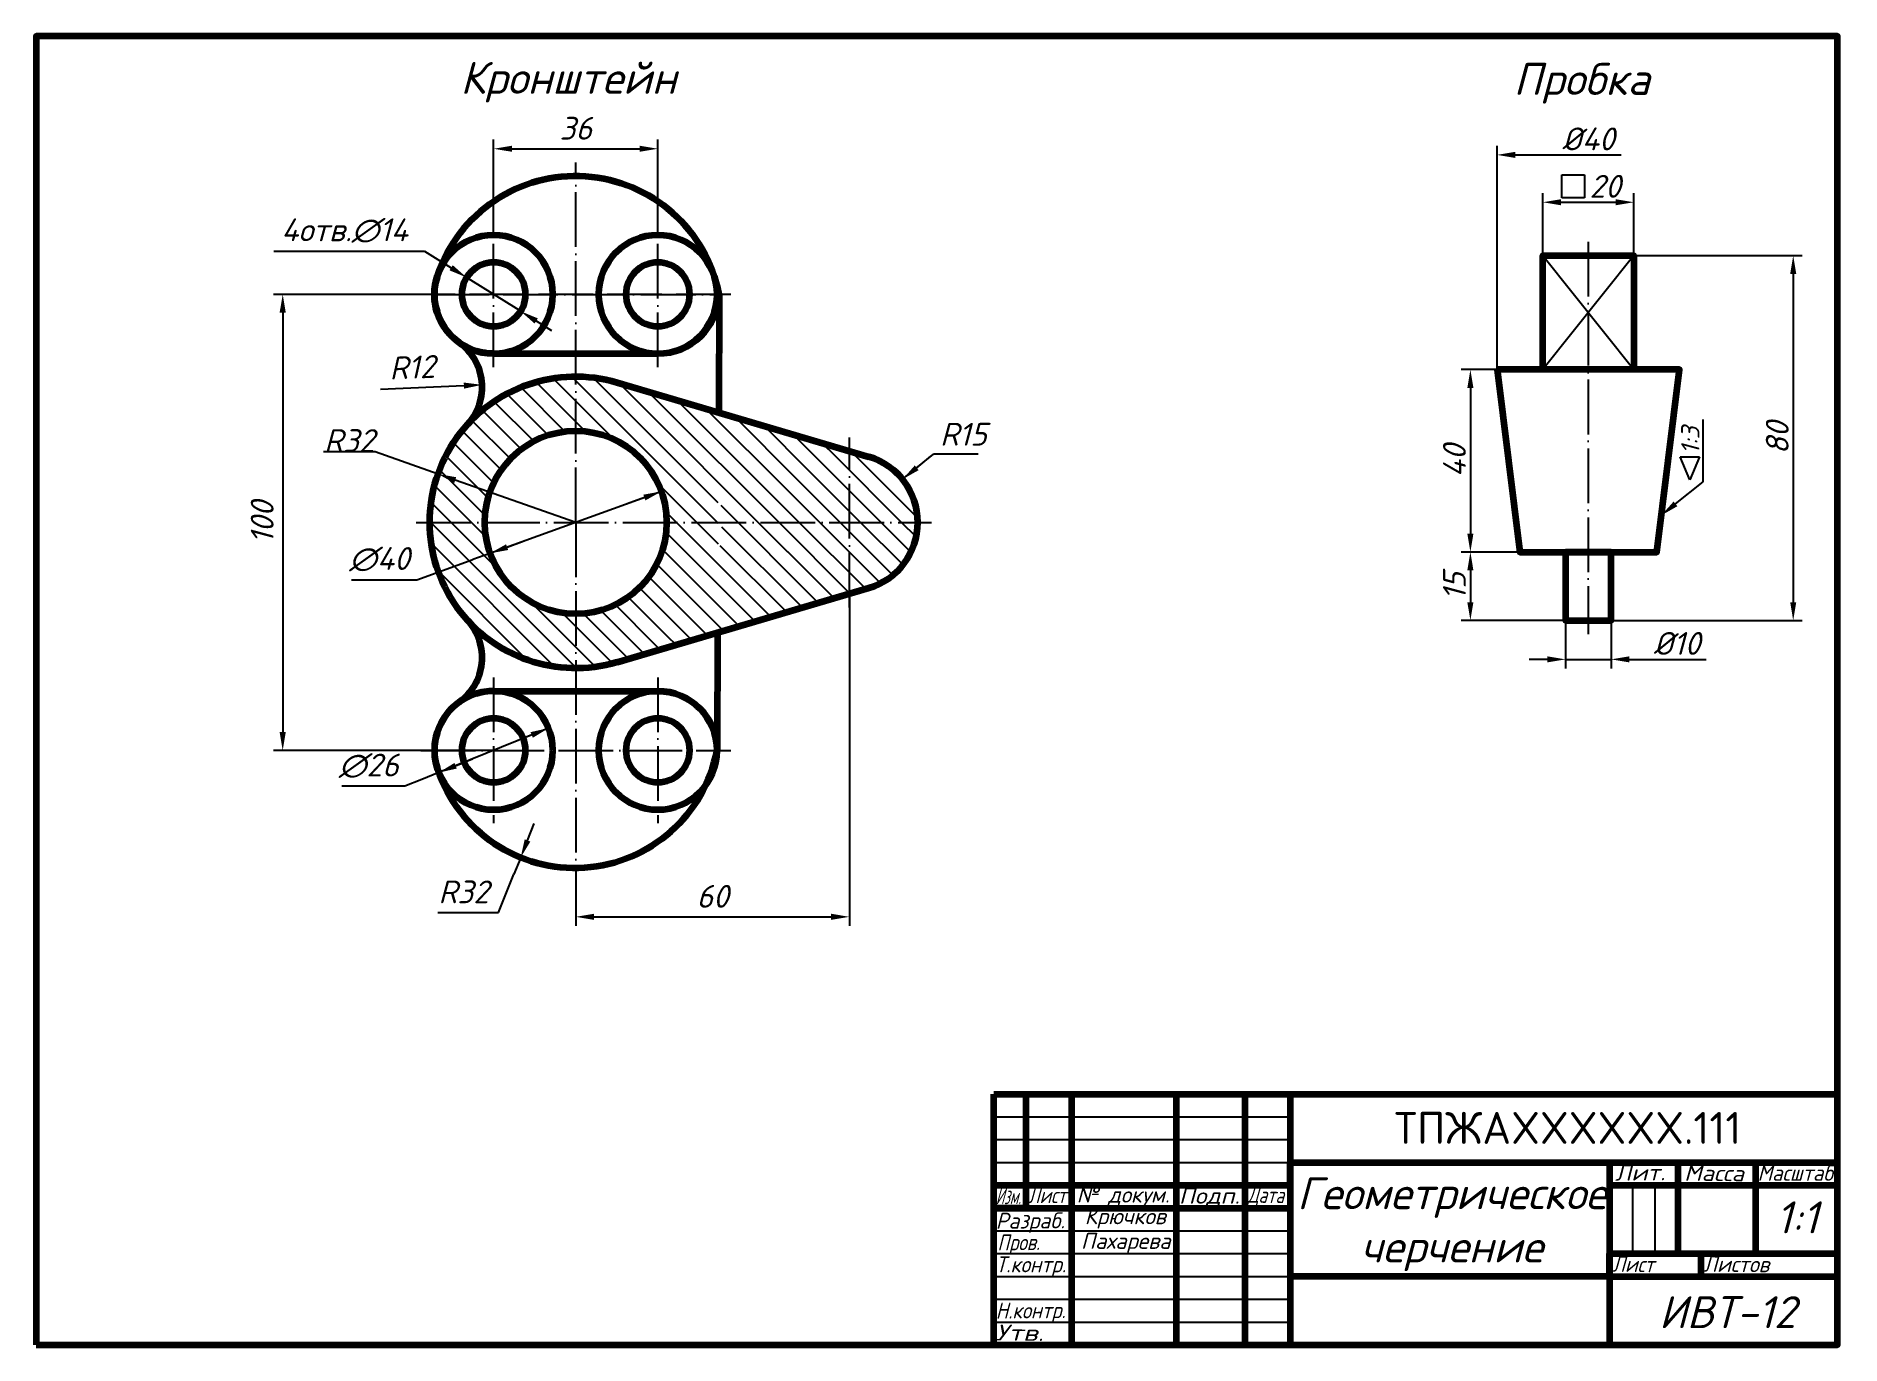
# Paper-space layout 'Лист1' of a CAD drawing. Header units: millimetres. Extents: x 20 to 416, y 5 to 292.
import ezdxf
from ezdxf import colors
from ezdxf.entities.mleader import LeaderData, LeaderLine
from ezdxf.enums import TextEntityAlignment as Align
from ezdxf.math import Vec2, Vec3

# ---------------------------------------------------------------- set-up
doc = ezdxf.new("R2010")
doc.units = ezdxf.units.MM
doc.header["$LTSCALE"] = 0.5
doc.linetypes.add('ACAD_ISO04W100', pattern=[30, 24, -3, 0, -3])
for name, color, linetype in [('Оси', 7, 'ACAD_ISO04W100'), ('Размеры', 7, 'Continuous'), ('Текст', 7, 'Continuous'), ('Тонкие', 7, 'Continuous'), ('Штриховка', 7, 'Continuous')]:
    doc.layers.add(name, color=color, linetype=linetype)
doc.layers.add('Толстые', color=1, linetype='Continuous', lineweight=100)
doc.styles.add('Наклонный', font='isocpeur.ttf', dxfattribs={"oblique": 15})
doc.styles.add('Прямой', font='isocpeur.ttf', dxfattribs={"height": 7})
doc.dimstyles.new('ГОСТ', dxfattribs={"dimtxt": 5, "dimasz": 4, "dimexe": 2, "dimexo": 0, "dimgap": 0, "dimtad": 1, "dimtxsty": 'Наклонный', "dimcen": 0, "dimadec": 0, "dimazin": 0, "dimtfac": 1, "dimtmove": 0, "dimatfit": 3, "dimfxl": 1, "dimarcsym": 0})
doc.dimstyles.new('Копия ГОСТ', dxfattribs={"dimtxt": 5, "dimasz": 4, "dimexe": 2, "dimexo": 0, "dimgap": 0, "dimtad": 1, "dimtoh": 1, "dimtxsty": 'Наклонный', "dimcen": 0, "dimadec": 0, "dimazin": 0, "dimtfac": 1, "dimtmove": 0, "dimatfit": 2, "dimfxl": 1, "dimarcsym": 0})

# ---------------------------------------------------------------- blocks, each defined once
blk = doc.blocks.new('Основная надпись форма1')
at = {"layer": 'Толстые'}
for p, q in [((0, 0), (0, 55)), ((0, 55), (185, 55)), ((0, 55), (7, 55)), ((7, 55), (17, 55)), ((7, 55), (7, 30)), ((17, 55), (17, 0)), ((17, 55), (40, 55)), ((40, 55), (40, 0)), ((40, 55), (55, 55)), ((55, 55), (55, 0)), ((55, 55), (65, 55)), ((65, 55), (65, 0)), ((65, 35), (65, 40)), ((65, 40), (135, 40)), ((135, 40), (150, 40)), ((135, 40), (135, 15)), ((135, 40), (135, 35)), ((150, 40), (167, 40)), ((150, 40), (150, 20)), ((167, 40), (185, 40)), ((167, 40), (167, 20)), ((0, 30), (0, 35)), ((0, 35), (65, 35)), ((135, 35), (185, 35)), ((7, 30), (0, 30)), ((0, 30), (65, 30)), ((135, 15), (135, 20)), ((135, 20), (185, 20)), ((150, 20), (155, 20)), ((155, 20), (155, 15)), ((135, 15), (65, 15)), ((135, 15), (135, 0)), ((135, 15), (185, 15))]:
    blk.add_line(p, q, dxfattribs=at)
blk.add_lwpolyline([(-210, 0), (185, 0), (185, 287), (-210, 287)], close=True, dxfattribs=at)
at = {"layer": 'Тонкие'}
for p, q in [((0, 50), (65, 50)), ((0, 45), (65, 45)), ((0, 40), (65, 40)), ((140, 35), (140, 20)), ((145, 20), (145, 35)), ((0, 25), (65, 25)), ((0, 20), (65, 20)), ((0, 15), (65, 15)), ((0, 10), (65, 10)), ((0, 5), (65, 5))]:
    blk.add_line(p, q, dxfattribs=at)
at = {"layer": 'Текст', "style": 'Наклонный', "oblique": 15}
for s, width, p, p2 in [('Изм.', 0.617328, (0.41, 30.83), (5.92, 30.83)), ('Лист', 0.792923, (7.51, 31.07), (15.83, 31.07)), ('Т.контр.', 0.864259, (0.41, 15.9), (15.83, 15.9))]:
    blk.add_text(s, height=3.5, dxfattribs=dict(at, width=width)).set_placement(p, p2, align=Align.FIT)
for s, rotation, width, p, p2 in [('Разраб.', 0.4617, 0.913241, (0.41, 25.44), (15.59, 25.56)), ('Пров.', 0.7533, 0.830892, (0.78, 20.67), (10.08, 20.79)), ('Н.контр.', 0.4581, 0.857427, (0.41, 5.74), (15.71, 5.86)), ('Утв.', 359.3342, 1.114313, (0.41, 0.97), (10.94, 0.85))]:
    blk.add_text(s, height=3.5, rotation=rotation, dxfattribs=dict(at, width=width)).set_placement(p, p2, align=Align.FIT)
at = {"layer": 'Тонкие', "style": 'Наклонный', "oblique": 15}
for s, rotation, width, p, p2 in [('Лит.', 0.6362, 1.166135, (136.19, 35.98), (147.21, 36.1)), ('Масса', 359.4649, 1.011683, (151.35, 35.98), (164.45, 35.85)), ('Дата', 359.1192, 0.668851, (55.63, 31.19), (63.59, 31.07)), ('Лист', 359.2366, 0.874625, (135.58, 16.02), (144.76, 15.9)), ('Листов', 359.5148, 0.938185, (155.53, 16.02), (169.98, 15.9))]:
    blk.add_text(s, height=3.5, rotation=rotation, dxfattribs=dict(at, width=width)).set_placement(p, p2, align=Align.FIT)
for s, width, p, p2 in [('Масштаб', 0.843314, (167.44, 35.97), (183.97, 35.97)), ('№ докум.', 1.018771, (18.16, 31.19), (38.49, 31.19)), ('Подп.', 1.191571, (40.57, 30.95), (53.91, 30.95))]:
    blk.add_text(s, height=3.5, dxfattribs=dict(at, width=width)).set_placement(p, p2, align=Align.FIT)
blk = doc.blocks.new('*D6')
at = {"layer": 'Defpoints', "color": 0, "transparency": 16777216}
for p in [(340.34, 218.86), (334.48, 178.86), (345.34, 178.86)]:
    blk.add_point(p, dxfattribs=at)
at = {"layer": 'Размеры', "color": 0, "lineweight": -2, "transparency": 16777216}
for p, q in [((340.34, 218.86), (332.48, 218.86)), ((334.48, 214.86), (334.48, 182.86)), ((345.34, 178.86), (332.48, 178.86))]:
    blk.add_line(p, q, dxfattribs=at)
at = {"layer": 'Размеры', "color": 0, "transparency": 16777216}
for points in [[(333.81, 214.86), (335.14, 214.86), (334.48, 218.86)], [(333.81, 182.86), (335.14, 182.86), (334.48, 178.86)]]:
    blk.add_solid(points, dxfattribs=at)
at = {"layer": 'Размеры', "color": 0, "transparency": 16777216, "insert": (330.98, 198.86), "char_height": 5, "attachment_point": 5, "rotation": 90, "style": 'Наклонный'}
blk.add_mtext('40', dxfattribs=at)
blk = doc.blocks.new('*D7')
at = {"layer": 'Defpoints', "color": 0, "transparency": 16777216}
for p in [(345.34, 178.86), (334.48, 163.86), (355.34, 163.86)]:
    blk.add_point(p, dxfattribs=at)
at = {"layer": 'Размеры', "color": 0, "lineweight": -2, "transparency": 16777216}
for p, q in [((345.34, 178.86), (332.48, 178.86)), ((334.48, 174.86), (334.48, 167.86)), ((355.34, 163.86), (332.48, 163.86))]:
    blk.add_line(p, q, dxfattribs=at)
at = {"layer": 'Размеры', "color": 0, "transparency": 16777216}
for points in [[(333.81, 174.86), (335.14, 174.86), (334.48, 178.86)], [(333.81, 167.86), (335.14, 167.86), (334.48, 163.86)]]:
    blk.add_solid(points, dxfattribs=at)
at = {"layer": 'Размеры', "color": 0, "transparency": 16777216, "insert": (330.98, 171.36), "char_height": 5, "attachment_point": 5, "rotation": 90, "style": 'Наклонный'}
blk.add_mtext('15', dxfattribs=at)
blk = doc.blocks.new('*D8')
at = {"layer": 'Defpoints', "color": 0, "transparency": 16777216}
for p in [(370.34, 243.86), (365.34, 163.86), (405.26, 163.86)]:
    blk.add_point(p, dxfattribs=at)
at = {"layer": 'Размеры', "color": 0, "lineweight": -2, "transparency": 16777216}
for p, q in [((370.34, 243.86), (407.26, 243.86)), ((405.26, 239.86), (405.26, 167.86)), ((365.34, 163.86), (407.26, 163.86))]:
    blk.add_line(p, q, dxfattribs=at)
at = {"layer": 'Размеры', "color": 0, "transparency": 16777216}
for points in [[(404.6, 239.86), (405.93, 239.86), (405.26, 243.86)], [(404.6, 167.86), (405.93, 167.86), (405.26, 163.86)]]:
    blk.add_solid(points, dxfattribs=at)
at = {"layer": 'Размеры', "color": 0, "transparency": 16777216, "insert": (401.76, 203.86), "char_height": 5, "attachment_point": 5, "rotation": 90, "style": 'Наклонный'}
blk.add_mtext('80', dxfattribs=at)
blk = doc.blocks.new('*D9')
at = {"layer": 'Defpoints', "color": 0, "transparency": 16777216}
for p in [(380.34, 265.95), (340.34, 218.86), (380.34, 218.86)]:
    blk.add_point(p, dxfattribs=at)
at = {"layer": 'Размеры', "color": 0, "lineweight": -2, "transparency": 16777216}
for p, q in [((340.34, 218.86), (340.34, 267.95)), ((344.34, 265.95), (367.51, 265.95))]:
    blk.add_line(p, q, dxfattribs=at)
at = {"layer": 'Размеры', "color": 0, "transparency": 16777216}
blk.add_solid([(344.34, 266.62), (344.34, 265.28), (340.34, 265.95)], dxfattribs=at)
at = {"layer": 'Размеры', "color": 0, "transparency": 16777216, "insert": (360.34, 269.45), "char_height": 5, "attachment_point": 5, "style": 'Наклонный'}
blk.add_mtext('%%C40', dxfattribs=at)
blk = doc.blocks.new('*D11')
at = {"layer": 'Defpoints', "color": 0, "transparency": 16777216}
for p in [(370.34, 255.56), (350.34, 243.86), (370.34, 243.86)]:
    blk.add_point(p, dxfattribs=at)
at = {"layer": 'Размеры', "color": 0, "lineweight": -2, "transparency": 16777216}
for p, q in [((350.34, 243.86), (350.34, 257.56)), ((370.34, 243.86), (370.34, 257.56)), ((354.34, 255.56), (366.34, 255.56))]:
    blk.add_line(p, q, dxfattribs=at)
at = {"layer": 'Размеры', "color": 0, "transparency": 16777216}
for points in [[(354.34, 256.23), (354.34, 254.9), (350.34, 255.56)], [(366.34, 256.23), (366.34, 254.9), (370.34, 255.56)]]:
    blk.add_solid(points, dxfattribs=at)
at = {"layer": 'Размеры', "color": 0, "transparency": 16777216, "insert": (364.03, 259.06), "char_height": 5, "attachment_point": 5, "style": 'Наклонный'}
blk.add_mtext('20', dxfattribs=at)
blk = doc.blocks.new('*D12')
at = {"layer": 'Defpoints', "color": 0, "transparency": 16777216}
for p in [(355.34, 163.86), (365.34, 163.86), (365.34, 155.32)]:
    blk.add_point(p, dxfattribs=at)
at = {"layer": 'Размеры', "color": 0, "lineweight": -2, "transparency": 16777216}
for p, q in [((355.34, 163.86), (355.34, 153.32)), ((365.34, 163.86), (365.34, 153.32)), ((351.34, 155.32), (347.34, 155.32)), ((355.34, 155.32), (365.34, 155.32)), ((369.34, 155.32), (386.18, 155.32))]:
    blk.add_line(p, q, dxfattribs=at)
at = {"layer": 'Размеры', "color": 0, "transparency": 16777216}
for points in [[(351.34, 155.98), (351.34, 154.65), (355.34, 155.32)], [(369.34, 155.98), (369.34, 154.65), (365.34, 155.32)]]:
    blk.add_solid(points, dxfattribs=at)
at = {"layer": 'Размеры', "color": 0, "transparency": 16777216, "insert": (379.76, 158.82), "char_height": 5, "attachment_point": 5, "style": 'Наклонный'}
blk.add_mtext('%%C10', dxfattribs=at)
blk = doc.blocks.new('*D13')
at = {"layer": 'Defpoints', "color": 0, "transparency": 16777216}
for p in [(156.32, 267.29), (120.32, 248.36), (156.32, 248.36)]:
    blk.add_point(p, dxfattribs=at)
at = {"layer": 'Текст', "color": 0, "lineweight": -2, "transparency": 16777216}
for p, q in [((120.32, 248.36), (120.32, 269.29)), ((156.32, 248.36), (156.32, 269.29)), ((124.32, 267.29), (152.32, 267.29))]:
    blk.add_line(p, q, dxfattribs=at)
at = {"layer": 'Текст', "color": 0, "transparency": 16777216}
for points in [[(124.32, 267.96), (124.32, 266.63), (120.32, 267.29)], [(152.32, 267.96), (152.32, 266.63), (156.32, 267.29)]]:
    blk.add_solid(points, dxfattribs=at)
at = {"layer": 'Текст', "color": 0, "transparency": 16777216, "insert": (138.32, 271.79), "char_height": 5, "attachment_point": 5, "style": 'Наклонный'}
blk.add_mtext('36', dxfattribs=at)
blk = doc.blocks.new('*D16')
at = {"layer": 'Defpoints', "color": 0, "transparency": 16777216}
for p in [(105.81, 215.01), (117.8, 215.52)]:
    blk.add_point(p, dxfattribs=at)
at = {"layer": 'Размеры', "color": 0, "lineweight": -2, "transparency": 16777216}
blk.add_line((95.48, 214.57), (113.8, 215.35), dxfattribs=at)
at = {"layer": 'Размеры', "color": 0, "transparency": 16777216}
blk.add_solid([(113.77, 216.02), (113.83, 214.69), (117.8, 215.52)], dxfattribs=at)
at = {"layer": 'Размеры', "color": 0, "transparency": 16777216, "insert": (102.45, 219.37), "char_height": 5, "attachment_point": 5, "rotation": 2.4558, "style": 'Наклонный'}
blk.add_mtext('R12', dxfattribs=at)
blk = doc.blocks.new('*D21')
at = {"layer": 'Defpoints', "color": 0, "transparency": 16777216}
for p in [(107.32, 235.36), (74.07, 135.36), (120.32, 135.36)]:
    blk.add_point(p, dxfattribs=at)
at = {"layer": 'Размеры', "color": 0, "lineweight": -2, "transparency": 16777216}
for p, q in [((107.32, 235.36), (72.07, 235.36)), ((74.07, 231.36), (74.07, 139.36)), ((120.32, 135.36), (72.07, 135.36))]:
    blk.add_line(p, q, dxfattribs=at)
at = {"layer": 'Размеры', "color": 0, "transparency": 16777216}
for points in [[(73.4, 231.36), (74.74, 231.36), (74.07, 235.36)], [(73.4, 139.36), (74.74, 139.36), (74.07, 135.36)]]:
    blk.add_solid(points, dxfattribs=at)
at = {"layer": 'Размеры', "color": 0, "transparency": 16777216, "insert": (69.57, 185.36), "char_height": 5, "attachment_point": 5, "rotation": 90, "style": 'Наклонный'}
blk.add_mtext('100', dxfattribs=at)
blk = doc.blocks.new('*D22')
at = {"layer": 'Defpoints', "color": 0, "transparency": 16777216}
for p in [(198.32, 169.72), (138.32, 109.45), (198.32, 98.86)]:
    blk.add_point(p, dxfattribs=at)
at = {"layer": 'Размеры', "color": 0, "lineweight": -2, "transparency": 16777216}
for p, q in [((198.32, 169.72), (198.32, 96.86)), ((138.32, 109.45), (138.32, 96.86)), ((142.32, 98.86), (194.32, 98.86))]:
    blk.add_line(p, q, dxfattribs=at)
at = {"layer": 'Размеры', "color": 0, "transparency": 16777216}
for points in [[(142.32, 99.53), (142.32, 98.19), (138.32, 98.86)], [(194.32, 99.53), (194.32, 98.19), (198.32, 98.86)]]:
    blk.add_solid(points, dxfattribs=at)
at = {"layer": 'Размеры', "color": 0, "transparency": 16777216, "insert": (168.32, 103.36), "char_height": 5, "attachment_point": 5, "style": 'Наклонный'}
blk.add_mtext('60', dxfattribs=at)
blk = doc.blocks.new('*D26')
at = {"layer": 'Defpoints', "color": 0, "transparency": 16777216}
for p in [(108.13, 195.96), (138.32, 185.36)]:
    blk.add_point(p, dxfattribs=at)
at = {"layer": 'Размеры', "color": 0, "lineweight": -2, "transparency": 16777216}
for p, q in [((94.34, 200.8), (83, 200.8)), ((108.13, 195.96), (94.34, 200.8)), ((138.32, 185.36), (111.9, 194.64))]:
    blk.add_line(p, q, dxfattribs=at)
at = {"layer": 'Размеры', "color": 0, "transparency": 16777216}
blk.add_solid([(112.12, 195.26), (111.68, 194.01), (108.13, 195.96)], dxfattribs=at)
at = {"layer": 'Размеры', "color": 0, "transparency": 16777216, "insert": (88.67, 203.3), "char_height": 5, "attachment_point": 5, "style": 'Наклонный'}
blk.add_mtext('R32', dxfattribs=at)

psp = doc.layouts.new('Лист1')

# ---------------------------------------------------------------- hatches: boundary and pattern name
at = {"layer": 'Штриховка'}
h = psp.add_hatch(dxfattribs=at)
h.set_pattern_fill('ANSI31', color=256, angle=90)
h.paths.add_polyline_path([(138.321, 217.364, 0.2064959), (115.044, 207.323, 0.0959776), (124.929, 200.219, -0.1855042), (138.321, 205.364)])
h.paths.add_polyline_path([(124.929, 200.219, -0.0959776), (115.044, 207.323, 0.1913508), (106.321, 185.364), (118.321, 185.364, -0.2123897)])
h.paths.add_polyline_path([(118.321, 185.364), (106.321, 185.364, 0.1913508), (115.044, 163.406, -0.0959776), (124.929, 170.51, -0.2123897)])
h.paths.add_polyline_path([(124.929, 170.51, 0.0959776), (115.044, 163.406, 0.2064959), (138.321, 153.364), (138.321, 165.364, -0.1855042)])
h.paths.add_polyline_path([(151.714, 170.51, -0.1855042), (138.321, 165.364), (138.321, 153.364, 0.2064959), (161.598, 163.406, 0.0959776)])
h.paths.add_polyline_path([(169.559, 178.419), (169.53, 185.364), (158.321, 185.364, -0.2123897), (151.714, 170.51, -0.0959776), (161.598, 163.406, 0.1351847)])
h.paths.add_polyline_path([(161.598, 207.323, -0.0959776), (151.714, 200.219, -0.2123897), (158.321, 185.364), (169.53, 185.364), (169.5, 192.57, 0.1330645)])
h.paths.add_polyline_path([(138.321, 217.364), (138.321, 205.364, -0.1855042), (151.714, 200.219, 0.0959776), (161.598, 207.323, 0.2064959)])
h.paths.add_polyline_path([(169.429, 209.541), (164.569, 210.977, -0.0368415), (161.598, 207.323, -0.1330645), (169.5, 192.57)])
h.paths.add_polyline_path([(202.571, 199.75), (169.429, 209.541), (169.5, 192.57, -0.0568391), (170.321, 185.364), (183.321, 185.364, -0.5010861)])
h.paths.add_polyline_path([(183.321, 185.364), (170.321, 185.364, -0.0547498), (169.559, 178.419), (169.63, 161.247), (202.571, 170.979, -0.5010861)])
h.paths.add_polyline_path([(169.559, 178.419, -0.1351847), (161.598, 163.406, -0.0368415), (164.569, 159.752), (169.63, 161.247)])
h.paths.add_polyline_path([(161.598, 163.406, -0.1325855), (147.388, 154.676), (164.569, 159.752, 0.0368415)])
h.paths.add_polyline_path([(164.569, 210.977), (147.388, 216.053, -0.1325855), (161.598, 207.323, 0.0368415)])
h.paths.add_polyline_path([(183.321, 185.364), (213.321, 185.364, 1)])
h.paths.add_polyline_path([(384.683, 20.182), (401.726, 20.038), (401.769, 25.109), (384.726, 25.253)], flags=9)
h.paths.add_polyline_path([(364.721, 20.186), (376.5, 20.029), (376.568, 25.1), (364.789, 25.257)], flags=9)
h.paths.add_polyline_path([(396.594, 40.128), (415.719, 40.128), (415.719, 45.199), (396.594, 45.199)], flags=9)
h.paths.add_polyline_path([(380.5, 40.139), (396.197, 39.993), (396.244, 45.064), (380.547, 45.21)], flags=9)
h.paths.add_polyline_path([(365.354, 40.123), (378.97, 40.274), (378.913, 45.345), (365.298, 45.193)], flags=9)
h.paths.add_polyline_path([(284.496, 34.73), (295.44, 34.562), (295.53, 40.393), (284.586, 40.561)], flags=9)
h.paths.add_polyline_path([(269.722, 35.102), (285.664, 35.102), (285.664, 40.173), (269.722, 40.173)], flags=9)
h.paths.add_polyline_path([(246.791, 34.079), (270.49, 34.079), (270.49, 40.672), (246.791, 40.672)], flags=9)
h.paths.add_polyline_path([(236.664, 35.225), (247.586, 35.225), (247.586, 40.296), (236.664, 40.296)], flags=9)
h.paths.add_polyline_path([(229.553, 5.135), (242.678, 4.982), (242.737, 10.053), (229.612, 10.206)], flags=9)
h.paths.add_polyline_path([(229.054, 8.618), (247.734, 8.768), (247.681, 15.36), (229.001, 15.211)], flags=9)
h.paths.add_polyline_path([(229.037, 18.785), (247.839, 18.785), (247.839, 25.377), (229.037, 25.377)], flags=9)
h.paths.add_polyline_path([(229.432, 23.539), (242.112, 23.705), (242.026, 30.297), (229.346, 30.131)], flags=9)
h.paths.add_polyline_path([(229.054, 28.317), (247.611, 28.467), (247.558, 35.059), (229.001, 34.91)], flags=9)
h.paths.add_polyline_path([(229.563, 34.98), (237.668, 34.98), (237.668, 40.051), (229.563, 40.051)], flags=9)
h = psp.add_hatch(dxfattribs=at)
h.set_pattern_fill('ANSI31', color=256, angle=90)
h.paths.add_polyline_path([(213.321, 185.364), (183.321, 185.364, 1)])

# ---------------------------------------------------------------- linework, layer by layer
at = {"layer": 'Оси'}
for p, q in [((138.321, 185.364), (138.321, 264.282)), ((120.321, 219.364), (120.321, 253.364)), ((120.321, 219.364), (120.321, 252.293)), ((120.321, 219.364), (120.321, 251.364)), ((156.321, 219.364), (156.321, 251.364)), ((360.302, 246.859), (360.336, 160.859)), ((172.321, 235.364), (104.321, 235.364)), ((107.321, 235.364), (169.321, 235.364)), ((107.321, 235.364), (107.321, 235.364)), ((120.321, 222.364), (120.321, 222.364)), ((120.321, 222.364), (120.321, 222.364)), ((120.321, 222.364), (120.321, 222.364)), ((120.321, 222.364), (120.321, 222.364)), ((120.321, 222.364), (120.321, 222.364)), ((120.321, 222.364), (120.321, 222.364)), ((198.321, 166.723), (198.321, 204.005)), ((103.321, 185.364), (216.321, 185.364)), ((138.321, 185.364), (138.321, 106.447)), ((120.321, 151.364), (120.321, 119.364)), ((156.321, 151.364), (156.321, 119.364)), ((104.321, 135.364), (172.321, 135.364)), ((156.321, 122.364), (156.321, 122.364))]:
    psp.add_line(p, q, dxfattribs=at)
at = {"layer": 'Размеры'}
for p, q in [((209.974, 194.81), (216.759, 200.309)), ((213.082, 197.328), (216.189, 199.847)), ((226.535, 200.309), (216.759, 200.309)), ((157.132, 192.159), (119.511, 178.569)), ((153.37, 190.8), (149.608, 189.441)), ((119.511, 178.569), (115.749, 177.21)), ((123.273, 179.928), (127.035, 181.287)), ((103.46, 172.771), (115.749, 177.21)), ((89.12, 172.771), (103.46, 172.771)), ((132.371, 140.244), (108.272, 130.484)), ((128.663, 138.743), (124.956, 137.241)), ((111.98, 131.986), (115.687, 133.487)), ((100.857, 127.481), (87.017, 127.481)), ((104.565, 128.983), (100.857, 127.481)), ((108.272, 130.484), (104.565, 128.983)), ((127.749, 115.602), (129.242, 119.313)), ((126.257, 111.891), (124.765, 108.179)), ((121.407, 99.829), (124.765, 108.179)), ((108.067, 99.829), (121.407, 99.829))]:
    psp.add_line(p, q, dxfattribs=at)
for points in [[(212.662, 197.846), (213.501, 196.81), (209.974, 194.81)], [(153.143, 191.427), (153.596, 190.173), (157.132, 192.159)], [(123.047, 180.555), (123.5, 179.301), (119.511, 178.569)], [(128.413, 139.361), (128.913, 138.125), (132.371, 140.244)], [(111.729, 132.604), (112.23, 131.368), (108.272, 130.484)], [(127.131, 115.85), (128.368, 115.353), (126.257, 111.891)]]:
    psp.add_solid(points, dxfattribs=at)
at = {"layer": 'Текст'}
for p, q in [((72.136, 244.848), (105.155, 244.848)), ((105.155, 244.848), (110.995, 241.196)), ((126.257, 231.653), (114.386, 239.076)), ((129.648, 229.532), (133.04, 227.412))]:
    psp.add_line(p, q, dxfattribs=at)
for points in [[(111.348, 241.762), (110.641, 240.631), (114.386, 239.076)], [(130.002, 230.098), (129.295, 228.967), (126.257, 231.653)]]:
    psp.add_solid(points, dxfattribs=at)
at = {"layer": 'Толстые'}
for points in [[(169.738, 235.364, 0.7698984), (108.006, 239.526, -1.1761325)], [(120.321, 248.364, 1), (120.321, 222.364, 1), (120.321, 248.364, 6.0780449)], [(156.321, 248.364, 1), (156.321, 222.364, 1), (156.321, 248.364, 1.5918574)], [(120.321, 242.364, 1), (120.321, 228.364, 1), (120.321, 242.364, 1)], [(156.321, 242.364, 1), (156.321, 228.364, 1), (156.321, 242.364, 0.3836551)], [(114.675, 206.924, 0.4497633), (112.774, 224.78, -0.3306251), (108.006, 239.526, -0.6276104)], [(120.321, 222.364, -0.4142136), (107.321, 235.364, 1.2423654)], [(120.321, 222.364), (156.321, 222.364, 0.4050071), (169.738, 235.364, 1.8413383)], [(147.388, 154.676, -1.3381695), (147.388, 216.053, -4.5171633)], [(138.321, 205.364, 1), (138.321, 165.364, 1), (138.321, 205.364, 1)], [(202.571, 170.979, 0.7472895), (202.571, 199.75, 0.6794807)], [(112.774, 145.949, 0.4497633), (114.675, 163.804, 15.9188949)], [(120.321, 148.364, 1), (120.321, 122.364, 1), (120.321, 148.364, 12.3365216)], [(120.321, 148.364, 0.1561085), (112.774, 145.949, 0.1405003)], [(120.321, 148.364), (156.321, 148.364, -0.4142136), (169.321, 135.364, -1.2691307)], [(156.321, 148.364, 1), (156.321, 122.364, 1), (156.321, 148.364, 0.3233541)], [(112.774, 145.949, 0.3306251), (108.006, 131.202, 0.7702615), (169.321, 135.364, 1.447045)], [(120.321, 142.364, 1), (120.321, 128.364, 1), (120.321, 142.364, 5.5914244)], [(156.321, 142.364, 1), (156.321, 128.364, 1), (156.321, 142.364, -0.0630854)]]:
    psp.add_lwpolyline(points, format="xyb", dxfattribs=at)
psp.add_lwpolyline([(340.336, 218.859), (345.336, 178.859), (355.336, 178.859), (355.336, 163.859), (365.336, 163.859), (365.336, 178.859), (355.336, 178.859), (375.336, 178.859), (380.336, 218.859), (370.336, 218.859), (350.336, 218.859), (350.336, 243.859), (370.336, 243.859), (370.336, 218.859)], close=True, dxfattribs=at)
for points in [[(169.738, 235.364), (169.666, 209.471)], [(147.388, 216.053), (202.571, 199.75)], [(147.388, 154.676), (202.571, 170.979)], [(169.429, 161.187), (169.321, 135.364)]]:
    psp.add_lwpolyline(points, dxfattribs=at)
at = {"layer": 'Тонкие'}
for p, q in [((354.505, 256.56), (354.505, 261.588)), ((354.505, 261.588), (359.488, 261.588)), ((359.488, 261.588), (359.488, 256.56)), ((359.488, 256.56), (354.505, 256.56)), ((380.482, 199.721), (382.988, 199.721)), ((380.482, 199.721), (384.702, 199.721)), ((382.592, 194.653), (380.482, 199.721)), ((380.482, 199.721), (384.702, 199.721)), ((384.702, 199.721), (382.592, 194.653)), ((382.988, 199.721), (384.702, 199.721))]:
    psp.add_line(p, q, dxfattribs=at)
for points in [[(370.336, 243.859), (350.336, 218.859)], [(350.336, 243.859), (370.336, 218.859)]]:
    psp.add_lwpolyline(points, dxfattribs=at)

# ---------------------------------------------------------------- block references
at = {"layer": 'Текст'}
psp.add_blockref('Основная надпись форма1', (230, 5), dxfattribs=at)

# ---------------------------------------------------------------- texts
at = {"layer": 'Размеры', "char_height": 5, "attachment_point": 5, "style": 'Наклонный'}
for s, insert in [('R15', (223.329, 204.69)), ('∅40', (95.29, 177.271)), ('∅26', (92.937, 131.981)), ('R32', (113.737, 104.329))]:
    psp.add_mtext(s, dxfattribs=dict(at, insert=insert))
at = {"layer": 'Текст'}
for s, width, heights, insert, char_height, attachment_point, style in [('Кронштейн', 58.2175, [0], (113.007, 286.347), 7, 1, 'Наклонный'), ('Пробка', 58.2175, [0], (343.928, 286.098), 7, 1, 'Наклонный'), ('ТПЖАXXXXXX.111', 98.15088, [0], (355.854, 52.562), 7, 5, 'Прямой'), ('Геометрическое\\Pчерчение', 53.66782, [24.345], (330.39, 31.457), 7, 5, 'Наклонный'), ('1:1', 7.02364, [0], (406.1, 32.952), 7, 5, 'Наклонный'), ('Крючков', 20.26807, [0], (258.8, 32.725), 3.5, 5, 'Наклонный'), ('Пахарева', 17.30757, [0], (258.913, 27.322), 3.5, 5, 'Наклонный'), ('ИВТ-12', 26.75842, [0], (390.814, 12.166), 7, 5, 'Наклонный')]:
    psp.add_mtext_dynamic_manual_height_columns(s, width=width, gutter_width=17.5, heights=heights, dxfattribs=dict(at, insert=insert, char_height=char_height, attachment_point=attachment_point, style=style))
at = {"layer": 'Текст', "insert": (87.645, 249.348), "char_height": 5, "attachment_point": 5, "style": 'Наклонный'}
psp.add_mtext('4отв.∅14', dxfattribs=at)

# ---------------------------------------------------------------- dimensions: what is measured, and where the dimension line sits
at = {"layer": 'Размеры'}
for base, p1, p2, text, override, picture, middle in [((380.336, 265.95), (340.336, 218.859), (380.336, 218.859), '%%C<>', {"dimgap": 1, "dimsah": 1, "dimse2": 1, "dimsd2": 1}, '*D9', (360.336, 269.45)), ((365.336, 155.318), (355.336, 163.859), (365.336, 163.859), '%%C10', {"dimgap": 1, "dimtofl": 1, "dimatfit": 2}, '*D12', (379.756, 158.818))]:
    dim = psp.add_linear_dim(base=base, p1=p1, p2=p2, text=text, dimstyle='ГОСТ', override=override, dxfattribs=at)
    dim.commit()
    dim.dimension.update_dxf_attribs({"geometry": picture, "text_midpoint": middle})
dim = psp.add_linear_dim(base=(370.336, 255.563), p1=(350.336, 243.859), p2=(370.336, 243.859), dimstyle='ГОСТ', override={"dimgap": 1}, dxfattribs=at)
dim.commit()
dim.dimension.update_dxf_attribs({"geometry": '*D11', "text_midpoint": (364.028, 255.563), "dimtype": 160})
for base, p1, p2, override, picture, middle in [((405.264, 163.859), (370.336, 243.859), (365.336, 163.859), {"dimgap": 1}, '*D8', (401.764, 203.859)), ((74.071, 135.364), (107.321, 235.364), (120.321, 135.364), {"dimgap": 2}, '*D21', (69.571, 185.364)), ((334.476, 178.859), (340.336, 218.859), (345.336, 178.859), {"dimgap": 1}, '*D6', (330.976, 198.859)), ((334.476, 163.859), (345.336, 178.859), (355.336, 163.859), {"dimgap": 1}, '*D7', (330.976, 171.359))]:
    dim = psp.add_linear_dim(base=base, p1=p1, p2=p2, angle=90, dimstyle='ГОСТ', override=override, dxfattribs=at)
    dim.commit()
    dim.dimension.update_dxf_attribs({"geometry": picture, "text_midpoint": middle})
dim = psp.add_radius_dim(center=(105.807, 215.009), mpoint=(117.796, 215.523), dimstyle='ГОСТ', override={"dimgap": 2}, dxfattribs=at)
dim.commit()
dim.dimension.update_dxf_attribs({"geometry": '*D16', "text_midpoint": (102.64, 214.873), "dimtype": 164})
dim = psp.add_radius_dim(center=(138.321, 185.364), mpoint=(108.126, 195.959), dimstyle='Копия ГОСТ', dxfattribs=at)
dim.commit()
dim.dimension.update_dxf_attribs({"geometry": '*D26', "text_midpoint": (88.674, 200.796), "dimtype": 164})
dim = psp.add_linear_dim(base=(198.321, 98.86), p1=(138.321, 109.447), p2=(198.321, 169.723), dimstyle='ГОСТ', override={"dimgap": 2}, dxfattribs=at)
dim.commit()
dim.dimension.update_dxf_attribs({"geometry": '*D22', "text_midpoint": (168.321, 103.36)})
at = {"layer": 'Текст'}
dim = psp.add_linear_dim(base=(156.321, 267.293), p1=(120.321, 248.364), p2=(156.321, 248.364), dimstyle='ГОСТ', override={"dimgap": 2}, dxfattribs=at)
dim.commit()
dim.dimension.update_dxf_attribs({"geometry": '*D13', "text_midpoint": (138.321, 271.793)})

# ---------------------------------------------------------------- leaders
at = {"layer": 'Размеры'}
ml = psp.add_multileader_mtext('Standard', dxfattribs=at)
ml.set_content('1:3', color=256, style='Наклонный')
ml.set_leader_properties()
ml.build(insert=Vec2(0, 0))
ml.multileader.update_dxf_attribs({"text_left_attachment_type": 6})
ctx = ml.context
ctx.base_point, ctx.plane_origin, ctx.plane_x_axis, ctx.plane_y_axis = Vec3(385.498, 198.276), Vec3(376.341, 186.9), Vec3(0, 1), Vec3(-1, 0)
ctx.left_attachment = 6
notes = []
notes.append((ctx, [(0, (1, 1, 0), (385.498, 194.287), (0, 1), 3.988, [(0, [(376.341, 186.9)], 0, [])])]))
ctx.mtext.insert, ctx.mtext.text_direction, ctx.mtext.rotation, ctx.mtext.flow_direction = Vec3(380.698, 200.276), Vec3(0, 1), 1.5707963, 5
for ctx, leaders in notes:
    for number, flags, end, landing, length, lines in leaders:
        leader = LeaderData()
        leader.index, (leader.has_last_leader_line, leader.has_dogleg_vector, leader.attachment_direction) = number, flags
        leader.last_leader_point, leader.dogleg_vector, leader.dogleg_length = Vec3(end), Vec3(landing), length
        for number, points, colour, breaks in lines:
            line = LeaderLine()
            line.index, line.vertices, line.color, line.breaks = number, Vec3.list(points), colors.encode_raw_color(colour), breaks
            leader.lines.append(line)
        ctx.leaders.append(leader)

doc.saveas('drawing.dxf')
